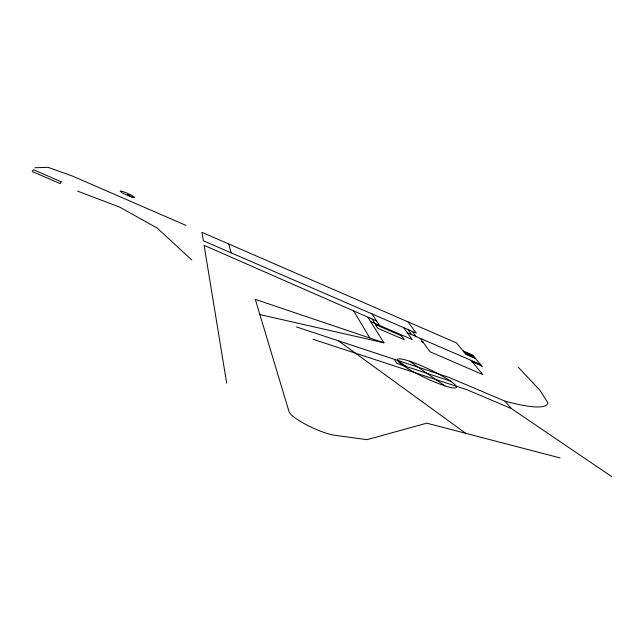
<?xml version="1.0" encoding="UTF-8"?>
<svg xmlns="http://www.w3.org/2000/svg" width="644" height="644" viewBox="0 0 644 644"><rect width="100%" height="100%" fill="white"/><g stroke="black" fill="none" stroke-linecap="round" stroke-linejoin="round"><path stroke-width="0.97" d="M34.873 167.746L48.091 167.335L72.265 175.997L185.971 225.392M259.878 314.57L383.953 342.793L367.917 317.234M560.039 457.9L426.779 423.164L367.04 439.659L334.663 435.264A28.143 5.675 25 0 1 307.188 425.185A28.143 5.675 25 0 1 289.059 411.709L255.322 299.404L383.953 342.793M313.065 339.299L466.948 389.725L511.304 408.521L611.8 476.665M450.357 381.039L396.905 363.433L394.321 359.32M296.425 326.919L449.085 377.44L504.96 401.156A200.429 26.13 24.9 0 0 547.843 402.685L539.857 390.159L518.315 367.297M77.57 191.131L119.446 207.006L157.184 228.065L191.791 260.007M407.354 332.763L480.424 364.415M471.569 361.043L481.052 365.148M472.181 361.775L481.68 365.889M226.68 383.261L204.108 245.34L376.587 320.986M422.818 341.916L421.74 341.449L423.011 342.173M370.646 321.581L412.208 339.557L403.708 327.659M463.181 350.964L472.414 354.973L482.364 366.702M463.761 351.656L473.002 355.673M464.332 352.357L473.598 356.374M464.92 353.049L474.201 357.074M465.499 353.749L474.797 357.782M475.401 358.499L466.087 354.458L456.475 342.914L201.983 232.347L203.367 240.8L416.322 333.125L407.982 321.847M127.351 194.295L132.294 197.169M409.584 361.204L444.891 385.845M397.557 360.382L406.235 366.5M338.478 340.837L465.676 433.299M504.96 401.156L511.304 408.521M470.965 360.318L482.863 374.607L430.152 351.833L420.154 338.309M412.12 331.306L415.895 336.466M407.918 329.487L411.629 334.614M372.015 313.918L379.429 325.381M372.256 319.11L375.033 323.481M353.789 311.116L369.809 338.019M228.797 244.004L231.107 252.826M61.148 181.745L60.174 183.604L32.2 171.489L33.448 169.742L61.148 181.745M401.639 335.878L375.275 324.479L377.658 328.231L404.319 339.75L401.639 335.878M123.278 193.377A7.784 0.934 23.7 0 0 134.459 197.45A7.784 0.934 23.7 0 0 124.308 192.057A7.784 0.934 23.7 0 0 123.278 193.377M408.972 369.286A32.602 4.725 25.3 0 0 456.242 387.616A32.602 4.725 25.3 0 0 415.646 363.401A32.602 4.725 25.3 0 0 408.972 369.286"/></g></svg>
